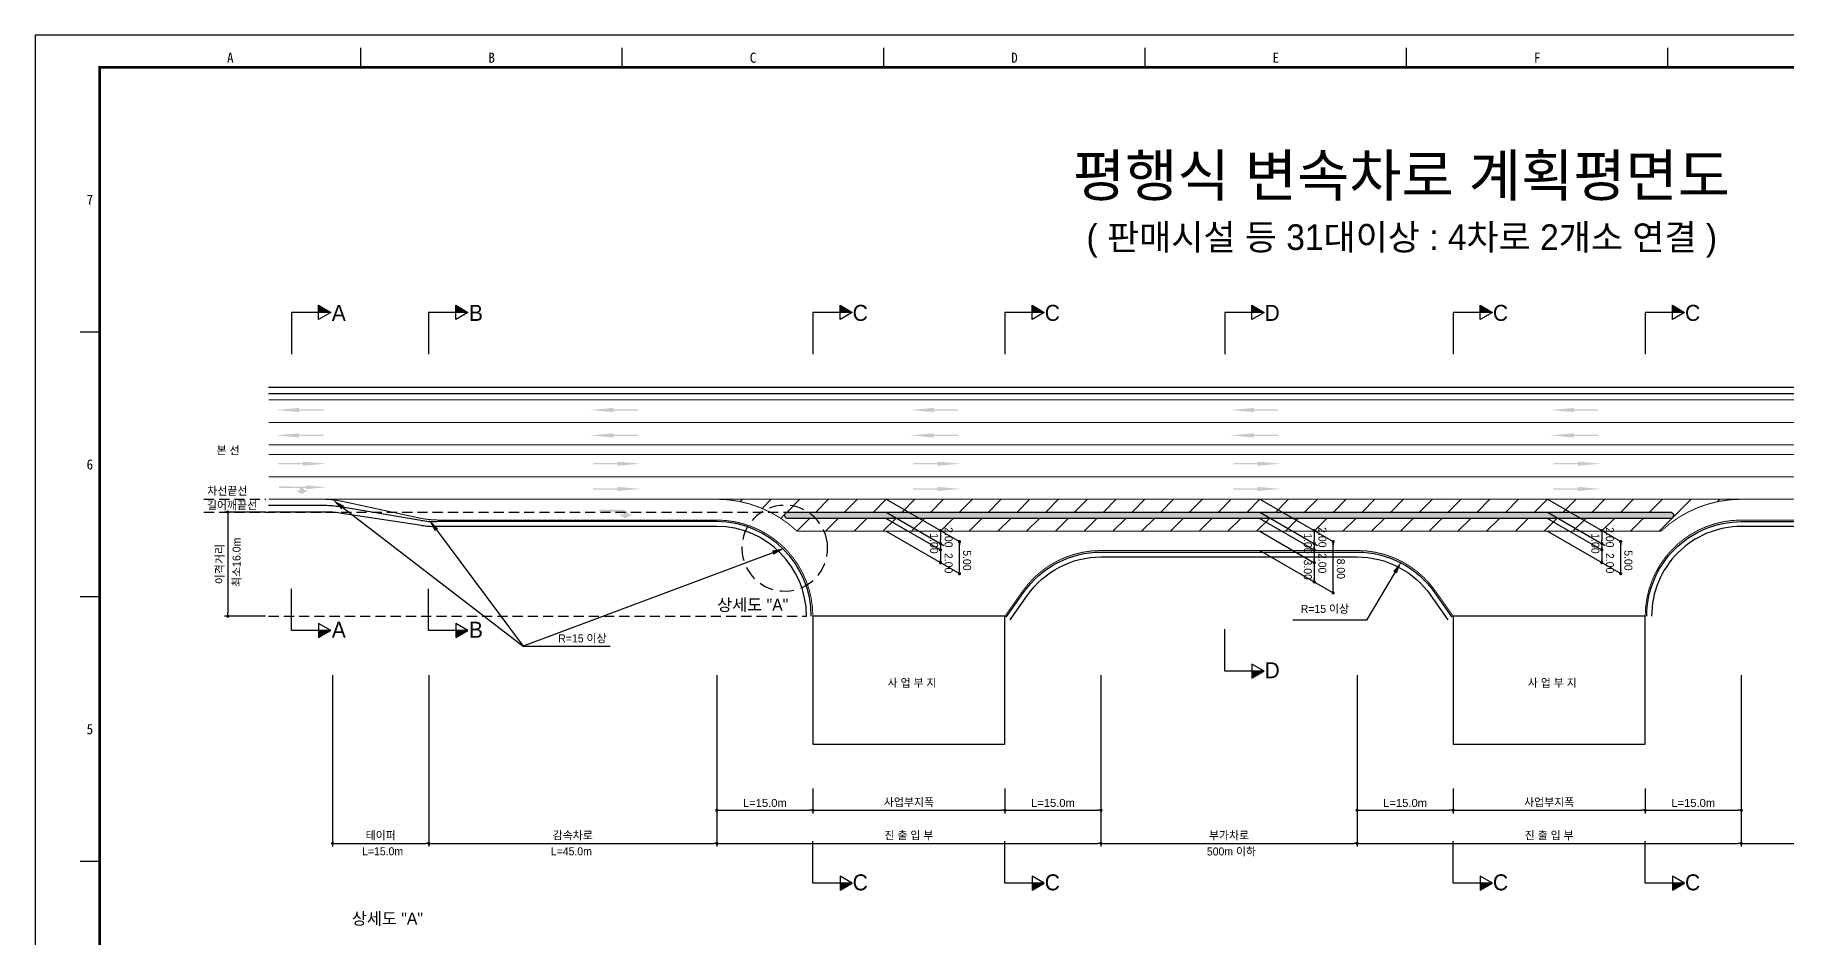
# Model space of a CAD drawing. Header units: millimetres. Extents: x 602 to 1025, y -14 to 285.
# Drawn here: x 601.7 to 875.4, y 144.5 to 285.4 of the extents above; entities that cross this region are included whole.
import ezdxf
from ezdxf.enums import TextEntityAlignment as Align

# ---------------------------------------------------------------- set-up
doc = ezdxf.new("R2010")
doc.units = ezdxf.units.MM
doc.linetypes.add('HIDDEN', pattern=[9.525, 6.35, -3.175])
for name, color, linetype in [('CC-GSTR-0004', 4, 'Continuous'), ('CM-LANE-0030', 30, 'Continuous'), ('CZ-DIMT-0002', 7, 'Continuous'), ('CZ-LIN1-0007', 7, 'Continuous'), ('CZ-LIN2-0003', 3, 'Continuous'), ('CZ-LINE-0001', 7, 'Continuous'), ('CZ-TEXT-BOX0', 7, 'Continuous'), ('TITLE', 7, 'Continuous')]:
    doc.layers.add(name, color=color, linetype=linetype)
doc.styles.add('돋움', font='')
doc.styles.add('돋음체', font='')
doc.styles.get('돋움').set_extended_font_data('Dotum')
doc.styles.get('돋음체').set_extended_font_data('DotumChe')

# ---------------------------------------------------------------- blocks, each defined once
blk = doc.blocks.new('_Dot')
at = {"color": 0, "linetype": 'ByBlock', "lineweight": -2}
blk.add_line((-0.5, 0), (-1, 0), dxfattribs=at)
at = {"color": 0, "linetype": 'ByBlock', "const_width": 0.5}
blk.add_lwpolyline([(-0.25, 0, 1), (0.25, 0, 1)], format="xyb", close=True, dxfattribs=at)

msp = doc.modelspace()

# ---------------------------------------------------------------- hatches: boundary and pattern name
at = {"layer": 'CM-LANE-0030'}
h = msp.add_hatch(dxfattribs=at)
h.set_pattern_fill('ANSI31', color=256, style=0)
h.set_pattern_definition([(45, (-1867.902, 443.6714), (-2.245064, 2.245064), [])])
h.paths.add_polyline_path([(855.67, 207.97, -0.191871), (868.22, 212.97), (708.22, 212.97, -0.191871), (720.77, 207.97)])
h.paths.add_polyline_path([(719.13, 209.97, 0.002096), (719.01, 210.06, -0.732581), (719.29, 210.97), (857.16, 210.97, -0.732581), (857.44, 210.06, 0.002096), (857.32, 209.97)], flags=16)
at = {"layer": 'CZ-LIN1-0007'}
for points in [[(642.98, 227.22), (642.98, 227), (646.8, 227), (646.8, 226.79), (642.98, 226.79), (642.98, 226.57), (639.33, 226.89)], [(692.1, 227.22), (692.1, 227), (695.92, 227), (695.92, 226.79), (692.1, 226.79), (692.1, 226.57), (688.45, 226.89)], [(742.1, 227.22), (742.1, 227), (745.92, 227), (745.92, 226.79), (742.1, 226.79), (742.1, 226.57), (738.45, 226.89)], [(792.1, 227.22), (792.1, 227), (795.92, 227), (795.92, 226.79), (792.1, 226.79), (792.1, 226.57), (788.45, 226.89)], [(842.1, 227.22), (842.1, 227), (845.92, 227), (845.92, 226.79), (842.1, 226.79), (842.1, 226.57), (838.45, 226.89)], [(642.98, 223.26), (642.98, 223.04), (646.8, 223.04), (646.8, 222.83), (642.98, 222.83), (642.98, 222.61), (639.33, 222.93)], [(692.1, 223.26), (692.1, 223.04), (695.92, 223.04), (695.92, 222.83), (692.1, 222.83), (692.1, 222.61), (688.45, 222.93)], [(742.1, 223.26), (742.1, 223.04), (745.92, 223.04), (745.92, 222.83), (742.1, 222.83), (742.1, 222.61), (738.45, 222.93)], [(792.1, 223.26), (792.1, 223.04), (795.92, 223.04), (795.92, 222.83), (792.1, 222.83), (792.1, 222.61), (788.45, 222.93)], [(842.1, 223.26), (842.1, 223.04), (845.92, 223.04), (845.92, 222.83), (842.1, 222.83), (842.1, 222.61), (838.45, 222.93)], [(643.59, 218.84), (643.59, 218.62), (639.76, 218.62), (639.76, 218.41), (643.59, 218.41), (643.59, 218.2), (647.24, 218.52)], [(692.71, 218.84), (692.71, 218.62), (688.88, 218.62), (688.88, 218.41), (692.71, 218.41), (692.71, 218.2), (696.36, 218.52)], [(742.71, 218.84), (742.71, 218.62), (738.88, 218.62), (738.88, 218.41), (742.71, 218.41), (742.71, 218.2), (746.36, 218.52)], [(792.71, 218.84), (792.71, 218.62), (788.88, 218.62), (788.88, 218.41), (792.71, 218.41), (792.71, 218.2), (796.36, 218.52)], [(842.71, 218.84), (842.71, 218.62), (838.88, 218.62), (838.88, 218.41), (842.71, 218.41), (842.71, 218.2), (846.36, 218.52)], [(642.94, 214.95, -0.267976), (643.85, 214.35), (644.4, 214.35), (643.37, 213.77), (642.54, 214.34), (643.15, 214.35, 0.504994), (642.88, 214.71), (639.83, 214.73), (639.83, 214.97)], [(644.07, 215.13), (644.07, 214.93), (640.65, 214.93), (640.65, 214.74), (644.07, 214.74), (644.07, 214.55), (647.34, 214.84)], [(692.71, 214.9), (692.71, 214.69), (688.88, 214.69), (688.88, 214.48), (692.71, 214.48), (692.71, 214.26), (696.36, 214.58)], [(742.71, 214.9), (742.71, 214.69), (738.88, 214.69), (738.88, 214.48), (742.71, 214.48), (742.71, 214.26), (746.36, 214.58)], [(792.71, 214.9), (792.71, 214.69), (788.88, 214.69), (788.88, 214.48), (792.71, 214.48), (792.71, 214.26), (796.36, 214.58)], [(842.71, 214.9), (842.71, 214.69), (838.88, 214.69), (838.88, 214.48), (842.71, 214.48), (842.71, 214.26), (846.36, 214.58)], [(693.43, 211.32, -0.267976), (694.46, 210.63), (695.08, 210.63), (693.91, 209.97), (692.97, 210.62), (693.66, 210.63, 0.504994), (693.35, 211.04), (689.89, 211.06), (689.89, 211.34)]]:
    msp.add_hatch(color=256, dxfattribs=at).paths.add_polyline_path(points)
at = {"layer": 'CZ-LIN2-0003'}
h = msp.add_hatch(dxfattribs=at)
h.set_pattern_fill('CROSS', color=256, scale=0.075, style=0)
h.set_pattern_definition([(0, (-1867.90204, 443.6714), (0.47625, 0.47625), [0.238125, -0.714375]), (90, (-1867.78297, 443.55234), (-0.47625, 0.47625), [0.238125, -0.714375])])
h.paths.add_polyline_path([(857.16, 210.97), (719.29, 210.97, 0.732581), (719.01, 210.06, -0.002096), (719.13, 209.97), (857.32, 209.97, -0.002096), (857.44, 210.06, 0.732581)])
at = {"layer": 'CZ-LINE-0001'}
for points in [[(646.02, 243.24), (646.02, 242.14), (647.93, 242.14)], [(667.45, 243.24), (667.45, 242.14), (669.35, 242.14)], [(727.46, 243.24), (727.46, 242.14), (729.37, 242.14)], [(757.46, 243.24), (757.46, 242.14), (759.37, 242.14)], [(791.8, 243.24), (791.8, 242.14), (793.7, 242.14)], [(827.46, 243.24), (827.46, 242.14), (829.37, 242.14)], [(857.46, 243.24), (857.46, 242.14), (859.37, 242.14)], [(647.93, 192.47), (646.02, 192.47), (646.02, 191.37)], [(669.35, 192.47), (667.45, 192.47), (667.45, 191.37)], [(793.7, 186.15), (791.8, 186.15), (791.8, 185.05)], [(729.37, 153.04), (727.46, 153.04), (727.46, 151.94)], [(759.37, 153.04), (757.46, 153.04), (757.46, 151.94)], [(829.37, 153.04), (827.46, 153.04), (827.46, 151.94)], [(859.37, 153.04), (857.46, 153.04), (857.46, 151.94)]]:
    msp.add_hatch(color=256, dxfattribs=at).paths.add_polyline_path(points)

# ---------------------------------------------------------------- linework, layer by layer
at = {"color": 0, "linetype": 'ByBlock', "lineweight": -2}
for p, q in [((743.16, 207.81), (743.16, 207.56)), ((743.16, 206.31), (743.16, 206.56)), ((743.16, 205.81), (743.16, 205.56)), ((743.16, 205.31), (743.16, 205.56)), ((746.12, 206.11), (746.12, 205.86)), ((801.53, 207.81), (801.53, 207.56)), ((801.53, 206.31), (801.53, 206.56)), ((801.53, 205.81), (801.53, 205.56)), ((801.53, 205.31), (801.53, 205.56)), ((804.49, 206.11), (804.49, 205.86)), ((846.44, 207.81), (846.44, 207.56)), ((846.44, 206.31), (846.44, 206.56)), ((846.44, 205.81), (846.44, 205.56)), ((846.44, 205.31), (846.44, 205.56)), ((849.39, 206.11), (849.39, 205.86)), ((743.16, 203.31), (743.16, 203.56)), ((801.53, 203.31), (801.53, 203.56)), ((846.44, 203.31), (846.44, 203.56)), ((746.12, 201.61), (746.12, 201.86)), ((801.53, 200.31), (801.53, 200.56)), ((849.39, 201.61), (849.39, 201.86)), ((804.49, 198.61), (804.49, 198.86))]:
    msp.add_line(p, q, dxfattribs=at)
at = {"color": 0, "linetype": 'ByBlock', "const_width": 0.25}
for points in [[(743.16, 207.94, 1), (743.16, 208.19, 1)], [(801.53, 207.94, 1), (801.53, 208.19, 1)], [(846.44, 207.94, 1), (846.44, 208.19, 1)], [(743.16, 206.19, 1), (743.16, 205.94, 1)], [(743.16, 205.94, 1), (743.16, 206.19, 1)], [(743.16, 205.19, 1), (743.16, 204.94, 1)], [(746.12, 206.23, 1), (746.12, 206.48, 1)], [(801.53, 205.94, 1), (801.53, 206.19, 1)], [(801.53, 206.19, 1), (801.53, 205.94, 1)], [(801.53, 205.19, 1), (801.53, 204.94, 1)], [(804.49, 206.23, 1), (804.49, 206.48, 1)], [(846.44, 205.94, 1), (846.44, 206.19, 1)], [(846.44, 206.19, 1), (846.44, 205.94, 1)], [(846.44, 205.19, 1), (846.44, 204.94, 1)], [(849.39, 206.23, 1), (849.39, 206.48, 1)], [(743.16, 203.19, 1), (743.16, 202.94, 1)], [(801.53, 203.19, 1), (801.53, 202.94, 1)], [(846.44, 203.19, 1), (846.44, 202.94, 1)], [(746.12, 201.48, 1), (746.12, 201.23, 1)], [(801.53, 200.19, 1), (801.53, 199.94, 1)], [(849.39, 201.48, 1), (849.39, 201.23, 1)], [(804.49, 198.48, 1), (804.49, 198.23, 1)]]:
    msp.add_lwpolyline(points, format="xyb", close=True, dxfattribs=at)
at = {"layer": 'CC-GSTR-0004'}
for p, q in [((646.98, 211.97), (638.22, 211.97)), ((647.11, 210.97), (638.22, 210.97)), ((662.12, 208.88), (649.33, 210.8)), ((662, 209.67), (649.45, 211.76)), ((662, 209.67), (662, 209.67)), ((708.22, 208.72), (664.34, 208.72)), ((708.22, 209.47), (664.47, 209.47)), ((664.47, 209.47), (664.47, 209.47))]:
    msp.add_line(p, q, dxfattribs=at)
for points in [[(638.22, 230.47), (998.22, 230.47)], [(638.22, 229.47), (998.22, 229.47)]]:
    msp.add_lwpolyline(points, dxfattribs=at)
for points in [[(853.47, 194.72, -0.414214), (868.22, 209.47), (957.6, 209.47), (957.6, 209.47, 0.020788), (958.85, 209.52), (958.85, 209.52), (987.6, 211.92), (987.6, 211.92, -0.020788), (988.85, 211.97), (998.22, 211.97)], [(998.22, 210.97), (988.79, 210.97, 0.018717), (987.66, 210.93), (958.78, 208.76, -0.018717), (957.66, 208.72), (868.22, 208.72, 0.414214), (854.22, 194.72)], [(753.43, 194.58), (756.13, 198.41, -0.245085), (768.22, 204.72), (808.22, 204.72, -0.245085), (820.32, 198.41), (823.02, 194.58)], [(754.04, 194.14), (756.74, 197.98, -0.245113), (768.22, 203.97), (808.22, 203.97, -0.245113), (819.71, 197.98), (822.41, 194.14)]]:
    msp.add_lwpolyline(points, format="xyb", dxfattribs=at)
for centre, radius, start, end in [((646.98, 196.97), 15, 80.5377, 90), ((647.11, 195.97), 15, 81.4692, 90), ((664.47, 224.47), 15, 260.5377, 270), ((664.34, 223.72), 15, 261.4692, 270), ((708.22, 194.72), 14.75, 360, 90), ((708.22, 194.72), 14, 0, 90)]:
    msp.add_arc(centre, radius, start, end, dxfattribs=at)
at = {"layer": 'CM-LANE-0030', "const_width": 0.15}
for points in [[(638.22, 221.47), (998.22, 221.47)], [(638.22, 219.97), (998.22, 219.97)]]:
    msp.add_lwpolyline(points, dxfattribs=at)
msp.add_lwpolyline([(708.22, 212.97), (868.22, 212.97, 0.191871), (855.67, 207.97), (720.77, 207.97, 0.191871)], format="xyb", close=True, dxfattribs=at)
at = {"layer": 'CZ-LIN1-0007'}
for p, q in [((646.62, 212.97), (646.62, 212.97)), ((649.79, 212.63), (649.79, 212.63)), ((661.65, 210.06), (661.65, 210.06))]:
    msp.add_line(p, q, dxfattribs=at)
at = {"layer": 'CZ-LIN1-0007', "const_width": 0.15}
for points in [[(638.22, 228.47), (998.22, 228.47)], [(677.42, 212.97), (708.22, 212.97)], [(868.22, 212.97), (928.63, 212.97)]]:
    msp.add_lwpolyline(points, dxfattribs=at)
at = {"layer": 'CZ-LIN1-0007', "linetype": 'HIDDEN', "const_width": 0.15}
for points in [[(638.22, 224.97), (998.22, 224.97)], [(638.22, 216.47), (998.22, 216.47)], [(646.62, 212.97), (677.42, 212.97)]]:
    msp.add_lwpolyline(points, dxfattribs=at)
at = {"layer": 'CZ-LIN1-0007', "const_width": 0.15}
for points in [[(723.22, 194.72, 0.414214), (708.22, 209.72), (664.83, 209.72, -0.053393), (661.65, 210.06), (649.79, 212.63, 0.053393), (646.62, 212.97), (638.22, 212.97)], [(998.22, 212.97), (989.03, 212.97, 0.026985), (987.42, 212.88), (959.03, 209.81, -0.026985), (957.41, 209.72), (868.22, 209.72, 0.414214), (853.22, 194.72)], [(753.22, 194.72), (755.93, 198.56, -0.245076), (768.22, 204.97), (808.22, 204.97, -0.245076), (820.52, 198.56), (823.22, 194.72)]]:
    msp.add_lwpolyline(points, format="xyb", dxfattribs=at)
at = {"layer": 'CZ-LIN2-0003'}
msp.add_lwpolyline([(857.32, 209.97), (719.13, 209.97, 0.002096), (719.01, 210.06, -0.732581), (719.29, 210.97), (857.16, 210.97, -0.732581), (857.44, 210.06, 0.002096)], format="xyb", close=True, dxfattribs=at)
for points in [[(753.22, 194.72), (723.22, 194.72), (723.22, 174.72), (753.22, 174.72)], [(853.22, 194.72), (823.22, 194.72), (823.22, 174.72), (853.22, 174.72)]]:
    msp.add_lwpolyline(points, close=True, dxfattribs=at)
at = {"layer": 'CZ-LINE-0001'}
for p, q in [((647.93, 242.14), (641.78, 242.14)), ((641.78, 242.14), (641.78, 235.6)), ((646.02, 241.04), (646.02, 243.24)), ((646.02, 243.24), (647.93, 242.14)), ((647.93, 242.14), (646.02, 241.04)), ((669.35, 242.14), (663.21, 242.14)), ((663.21, 242.14), (663.21, 235.6)), ((667.45, 241.04), (667.45, 243.24)), ((667.45, 243.24), (669.35, 242.14)), ((669.35, 242.14), (667.45, 241.04)), ((729.37, 242.14), (723.22, 242.14)), ((723.22, 242.14), (723.22, 235.6)), ((727.46, 241.04), (727.46, 243.24)), ((727.46, 243.24), (729.37, 242.14)), ((729.37, 242.14), (727.46, 241.04)), ((759.37, 242.14), (753.22, 242.14)), ((753.22, 242.14), (753.22, 235.6)), ((757.46, 241.04), (757.46, 243.24)), ((757.46, 243.24), (759.37, 242.14)), ((759.37, 242.14), (757.46, 241.04)), ((793.7, 242.14), (787.56, 242.14)), ((787.56, 242.14), (787.56, 235.6)), ((791.8, 241.04), (791.8, 243.24)), ((791.8, 243.24), (793.7, 242.14)), ((793.7, 242.14), (791.8, 241.04)), ((829.37, 242.14), (823.22, 242.14)), ((823.22, 242.14), (823.22, 235.6)), ((827.46, 241.04), (827.46, 243.24)), ((827.46, 243.24), (829.37, 242.14)), ((829.37, 242.14), (827.46, 241.04)), ((859.37, 242.14), (853.22, 242.14)), ((853.22, 242.14), (853.22, 235.6)), ((857.46, 241.04), (857.46, 243.24)), ((857.46, 243.24), (859.37, 242.14)), ((859.37, 242.14), (857.46, 241.04)), ((637.72, 210.97), (631.34, 210.97)), ((734.67, 212.97), (746.12, 206.36)), ((734.67, 210.97), (743.66, 205.77)), ((793.04, 212.97), (804.49, 206.36)), ((793.04, 210.97), (802.03, 205.77)), ((837.94, 212.97), (849.39, 206.36)), ((837.94, 210.97), (846.94, 205.77)), ((631.84, 210.47), (631.84, 195.22)), ((734.67, 209.97), (743.16, 205.06)), ((734.67, 207.97), (746.12, 201.36)), ((793.04, 209.97), (801.53, 205.06)), ((793.04, 207.97), (801.53, 203.06)), ((837.94, 209.97), (846.44, 205.06)), ((837.94, 207.97), (849.39, 201.36)), ((743.16, 207.56), (743.16, 206.56)), ((743.16, 205.56), (743.16, 203.06)), ((746.12, 201.36), (746.12, 206.36)), ((801.53, 207.56), (801.53, 206.56)), ((801.53, 205.56), (801.53, 200.06)), ((804.49, 198.36), (804.49, 206.36)), ((846.44, 207.56), (846.44, 206.56)), ((846.44, 205.56), (846.44, 203.06)), ((849.39, 201.36), (849.39, 206.36)), ((793.04, 204.97), (804.49, 198.36)), ((641.78, 192.47), (641.78, 199.01)), ((663.21, 192.47), (663.21, 199.01)), ((637.72, 194.72), (631.34, 194.72)), ((647.93, 192.47), (641.78, 192.47)), ((647.93, 192.47), (646.02, 193.57)), ((646.02, 193.57), (646.02, 191.37)), ((646.02, 191.37), (647.93, 192.47)), ((669.35, 192.47), (663.21, 192.47)), ((669.35, 192.47), (667.45, 193.57)), ((667.45, 193.57), (667.45, 191.37)), ((667.45, 191.37), (669.35, 192.47)), ((787.56, 186.15), (787.56, 192.69)), ((677.97, 190.04), (691.57, 190.04)), ((793.7, 186.15), (787.56, 186.15)), ((793.7, 186.15), (791.8, 187.25)), ((791.8, 187.25), (791.8, 185.05)), ((791.8, 185.05), (793.7, 186.15)), ((648.22, 185.52), (648.22, 158.75)), ((663.22, 185.52), (663.22, 158.75)), ((663.22, 185.52), (663.22, 158.75)), ((708.22, 185.52), (708.22, 158.75)), ((768.22, 185.52), (768.22, 158.75)), ((808.22, 185.52), (808.22, 158.75)), ((868.22, 185.52), (868.22, 158.75)), ((708.22, 167.8), (708.22, 158.75)), ((708.22, 167.8), (708.22, 163.92)), ((723.22, 167.8), (723.22, 163.92)), ((723.22, 167.8), (723.22, 163.92)), ((753.22, 167.8), (753.22, 163.92)), ((753.22, 167.8), (753.22, 163.92)), ((768.22, 167.8), (768.22, 158.75)), ((768.22, 167.8), (768.22, 163.92)), ((808.22, 167.8), (808.22, 163.92)), ((808.22, 167.8), (808.22, 158.75)), ((823.22, 167.8), (823.22, 163.92)), ((823.22, 167.8), (823.22, 163.92)), ((853.22, 167.8), (853.22, 163.92)), ((853.22, 167.8), (853.22, 163.92)), ((868.22, 167.8), (868.22, 158.75)), ((868.22, 167.8), (868.22, 163.92)), ((708.72, 164.42), (722.72, 164.42)), ((723.72, 164.42), (752.72, 164.42)), ((753.72, 164.42), (767.72, 164.42)), ((808.72, 164.42), (822.72, 164.42)), ((823.72, 164.42), (852.72, 164.42)), ((853.72, 164.42), (867.72, 164.42)), ((648.72, 159.25), (662.72, 159.25)), ((663.72, 159.25), (707.72, 159.25)), ((708.72, 159.25), (767.72, 159.25)), ((723.22, 153.04), (723.22, 159.58)), ((753.22, 153.04), (753.22, 159.58)), ((768.72, 159.25), (807.72, 159.25)), ((808.72, 159.25), (867.72, 159.25)), ((823.22, 153.04), (823.22, 159.58)), ((853.22, 153.04), (853.22, 159.58)), ((868.72, 159.25), (957.72, 159.25)), ((729.37, 153.04), (727.46, 154.14)), ((727.46, 154.14), (727.46, 151.94)), ((759.37, 153.04), (757.46, 154.14)), ((757.46, 154.14), (757.46, 151.94)), ((829.37, 153.04), (827.46, 154.14)), ((827.46, 154.14), (827.46, 151.94)), ((859.37, 153.04), (857.46, 154.14)), ((857.46, 154.14), (857.46, 151.94)), ((729.37, 153.04), (723.22, 153.04)), ((727.46, 151.94), (729.37, 153.04)), ((759.37, 153.04), (753.22, 153.04)), ((757.46, 151.94), (759.37, 153.04)), ((829.37, 153.04), (823.22, 153.04)), ((827.46, 151.94), (829.37, 153.04)), ((859.37, 153.04), (853.22, 153.04)), ((857.46, 151.94), (859.37, 153.04))]:
    msp.add_line(p, q, dxfattribs=at)
at = {"layer": 'CZ-LINE-0001', "linetype": 'HIDDEN', "ltscale": 0.25}
for p, q in [((628.12, 212.97), (637.78, 212.97)), ((628.12, 210.97), (719.37, 210.97)), ((638.22, 194.72), (722.22, 194.72))]:
    msp.add_line(p, q, dxfattribs=at)
at = {"layer": 'CZ-LINE-0001', "linetype": 'HIDDEN', "ltscale": 0.35}
msp.add_line((725.48, 206.11), (725.48, 206.11), dxfattribs=at)
at = {"layer": 'CZ-LINE-0001'}
for points in [[(649.8, 211.67), (677.97, 190.04)], [(664.43, 208.2), (677.97, 190.04)], [(716.96, 204.62), (677.97, 190.04)], [(814.14, 201.55), (809.68, 194.09), (798.2, 194.09)]]:
    msp.add_lwpolyline(points, dxfattribs=at)
at = {"layer": 'CZ-LINE-0001', "linetype": 'HIDDEN', "ltscale": 0.35}
msp.add_arc((718.83, 205.33), 6.7, 6.7667, 6.749, dxfattribs=at)
at = {"layer": 'CZ-LINE-0001'}
for points in [[(649.6, 211.4), (648.22, 212.88), (650.01, 211.93)], [(664.16, 208), (663.23, 209.8), (664.7, 208.4)], [(716.84, 204.94), (718.83, 205.33), (717.07, 204.31)], [(813.85, 201.72), (815.16, 203.27), (814.42, 201.38)]]:
    msp.add_solid(points, dxfattribs=at)
at = {"layer": 'TITLE', "color": 7, "linetype": 'Continuous'}
for p, q in [((652.64, 280.38), (652.64, 283.41)), ((693.46, 280.38), (693.46, 283.41)), ((734.29, 280.38), (734.29, 283.41)), ((775.11, 280.38), (775.11, 283.41)), ((815.94, 280.38), (815.94, 283.41)), ((856.76, 280.38), (856.76, 283.41)), ((611.82, 239.05), (608.79, 239.05)), ((611.82, 197.73), (608.79, 197.73)), ((611.82, 156.4), (608.79, 156.4))]:
    msp.add_line(p, q, dxfattribs=at)
at = {"layer": 'TITLE'}
msp.add_lwpolyline([(601.74, -13.95), (1025.1, -13.95), (1025.1, 285.42), (601.74, 285.42)], close=True, dxfattribs=at)
at = {"layer": 'TITLE', "linetype": 'Continuous', "const_width": 0.403}
msp.add_lwpolyline([(611.82, -8.92), (611.82, 280.38), (1020.06, 280.38), (1020.06, -8.92)], close=True, dxfattribs=at)

# ---------------------------------------------------------------- block references
at = {"layer": 'CZ-LINE-0001', "xscale": 0.5, "yscale": 0.5, "zscale": 0.5}
for p, rotation in [((631.84, 210.97), 90), ((631.84, 194.72), 270), ((708.22, 164.42), 180), ((723.22, 164.42), 180), ((753.22, 164.42), 180), ((808.22, 164.42), 180), ((823.22, 164.42), 180), ((853.22, 164.42), 180), ((648.22, 159.25), 180), ((663.22, 159.25), 180), ((708.22, 159.25), 180), ((768.22, 159.25), 180), ((808.22, 159.25), 180), ((868.22, 159.25), 180)]:
    msp.add_blockref('_Dot', p, dxfattribs=dict(at, rotation=rotation))
for p in [(723.22, 164.42), (753.22, 164.42), (768.22, 164.42), (823.22, 164.42), (853.22, 164.42), (868.22, 164.42), (663.22, 159.25), (708.22, 159.25), (768.22, 159.25), (808.22, 159.25), (868.22, 159.25)]:
    msp.add_blockref('_Dot', p, dxfattribs=at)

# ---------------------------------------------------------------- texts
at = {"layer": 'CZ-DIMT-0002', "style": '돋움'}
for s, height, p in [('A', 2.5, (649.18, 242.06)), ('B', 2.5, (670.6, 242.06)), ('C', 2.5, (730.62, 242.06)), ('C', 2.5, (760.62, 242.06)), ('D', 2.5, (794.95, 242.06)), ('C', 2.5, (830.62, 242.06)), ('C', 2.5, (860.62, 242.06)), ('본 선', 1.25, (631.88, 220.6)), ('차선끝선', 1.25, (631.77, 214.28)), ('길어깨끝선', 1.25, (632.51, 212.02)), ('상세도 "A"', 1.875, (713.82, 196.5)), ('R=15 이상', 1.25, (803.19, 195.86)), ('A', 2.5, (649.18, 192.6)), ('B', 2.5, (670.6, 192.6)), ('R=15 이상', 1.25, (687.23, 191.25)), ('D', 2.5, (794.95, 186.28)), ('사 업 부 지', 1.25, (738.71, 184.31)), ('사 업 부 지', 1.25, (838.71, 184.31)), ('500m 이하', 1.25, (788.6, 157.99)), ('L=15.0m', 1.25, (656.02, 158.02)), ('L=45.0m', 1.25, (685.5, 158.02)), ('C', 2.5, (730.62, 153.17)), ('C', 2.5, (760.62, 153.17)), ('C', 2.5, (830.62, 153.17)), ('C', 2.5, (860.62, 153.17))]:
    msp.add_text(s, height=height, dxfattribs=at).set_placement(p, align=Align.MIDDLE_CENTER)
msp.add_text('최소16.0m', height=1.25, rotation=90, dxfattribs=at).set_placement((633.83, 199.28))
at = {"layer": 'CZ-DIMT-0002', "char_height": 1.25, "attachment_point": 5, "rotation": 270, "style": '돋움'}
for s, insert in [('\\A1;2.00', (744.41, 207.03)), ('\\A1;2.00', (802.79, 207.03)), ('\\A1;2.00', (847.69, 207.03)), ('1.00', (742.15, 206.07)), ('1.00', (800.52, 206.07)), ('1.00', (845.42, 206.07)), ('2.00', (744.41, 202.99)), ('5.00', (747.3, 203.42)), ('3.00', (800.52, 201.97)), ('2.00', (802.79, 202.99)), ('8.00', (805.68, 202.11)), ('2.00', (847.69, 202.99)), ('5.00', (850.58, 203.42))]:
    msp.add_mtext(s, dxfattribs=dict(at, insert=insert))
at = {"layer": 'CZ-LINE-0001', "insert": (630.65, 202.84), "char_height": 1.25, "attachment_point": 5, "rotation": 90, "style": '돋움'}
msp.add_mtext('\\A1;이격거리', dxfattribs=at)
at = {"layer": 'CZ-LINE-0001', "char_height": 1.25, "attachment_point": 5, "style": '돋움'}
for s, insert in [('\\A1;{\\fArial|b0|i0|c0|p32;L=15.0m}', (715.72, 165.56)), ('\\A1;사업부지폭', (738.22, 165.61)), ('\\A1;{\\fArial|b0|i0|c0|p32;L=15.0m}', (760.72, 165.56)), ('\\A1;{\\fArial|b0|i0|c0|p32;L=15.0m}', (815.72, 165.56)), ('\\A1;사업부지폭', (838.22, 165.61)), ('\\A1;{\\fArial|b0|i0|c0|p32;L=15.0m}', (860.72, 165.56)), ('\\A1;테이퍼', (655.72, 160.44)), ('\\A1;감속차로', (685.72, 160.44)), ('\\A1;진 출 입 부', (738.22, 160.44)), ('\\A1;부가차로', (788.22, 160.44)), ('\\A1;진 출 입 부', (838.22, 160.44))]:
    msp.add_mtext(s, dxfattribs=dict(at, insert=insert))
at = {"layer": 'CZ-TEXT-BOX0', "style": '돋움'}
msp.add_text('상세도 "A"', height=1.875, dxfattribs=at).set_placement((656.76, 147.52), align=Align.MIDDLE_CENTER)
at = {"layer": 'TITLE', "color": 3, "linetype": 'Continuous', "style": '돋음체'}
for s, p in [('A', (632.23, 281.89)), ('B', (673.05, 281.89)), ('C', (713.88, 281.89)), ('D', (754.7, 281.89)), ('E', (795.53, 281.89)), ('F', (836.35, 281.89)), ('7', (610.3, 259.72)), ('6', (610.3, 218.4)), ('5', (610.3, 177.07))]:
    msp.add_text(s, height=1.59, dxfattribs=at).set_placement(p, align=Align.MIDDLE)
at = {"layer": 'TITLE', "style": '돋움'}
for s, height, p in [('평행식 변속차로 계획평면도', 6.5, (815.15, 263.51)), ('( 판매시설 등 31대이상 : 4차로 2개소 연결 )', 4, (815.2, 253.88))]:
    msp.add_text(s, height=height, dxfattribs=at).set_placement(p, align=Align.MIDDLE_CENTER)

doc.saveas('drawing.dxf')
